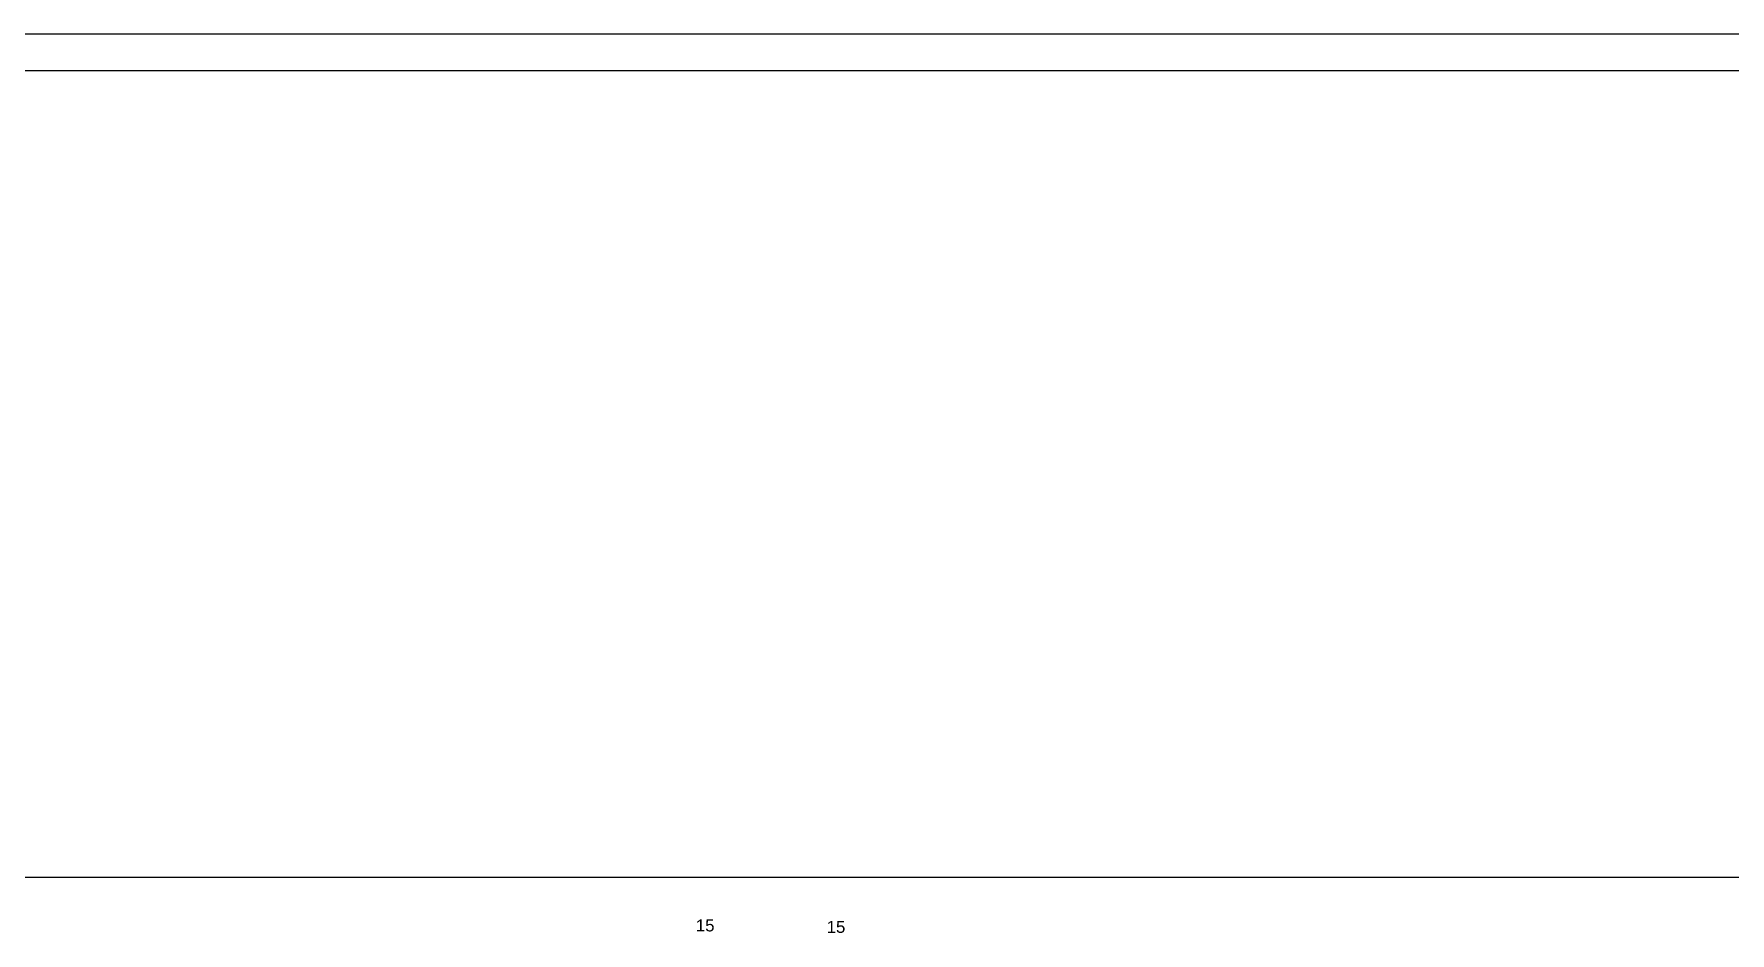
# Model space of a CAD drawing. Extents: x 210 to 779, y 61 to 241.
# Drawn here: x 366.08 to 375.34, y 217.41 to 222.31 of the extents above; entities that cross this region are included whole.
import ezdxf

# ---------------------------------------------------------------- set-up
doc = ezdxf.new("R2010")
doc.units = 0
doc.header["$LTSCALE"] = 2
doc.layers.add('A-MURO', color=2, linetype='CONTINUOUS')
doc.layers.add('A-PISOS-NIVEL', color=1, linetype='CONTINUOUS')
doc.layers.add('EL-Textos fios', color=7, linetype='CONTINUOUS', lineweight=20)
doc.styles.add('Arial', font='arial.ttf')

msp = doc.modelspace()

# ---------------------------------------------------------------- linework, layer by layer
at = {"layer": 'A-MURO', "color": 251}
for p, q in [((325.1478, 222.3099), (405.1478, 222.3099)), ((325.3478, 222.1099), (404.9133, 222.1099))]:
    msp.add_line(p, q, dxfattribs=at)
at = {"layer": 'A-PISOS-NIVEL', "color": 251}
msp.add_line((400.5478, 217.7099), (342.1478, 217.7099), dxfattribs=at)

# ---------------------------------------------------------------- texts
at = {"layer": 'EL-Textos fios', "char_height": 0.06531, "width": 0.156732, "attachment_point": 8, "line_spacing_factor": 0.798, "style": 'Arial'}
for insert in [(369.7446, 217.4155), (370.4581, 217.4075)]:
    msp.add_mtext('15', dxfattribs=dict(at, insert=insert))

doc.saveas('drawing.dxf')
